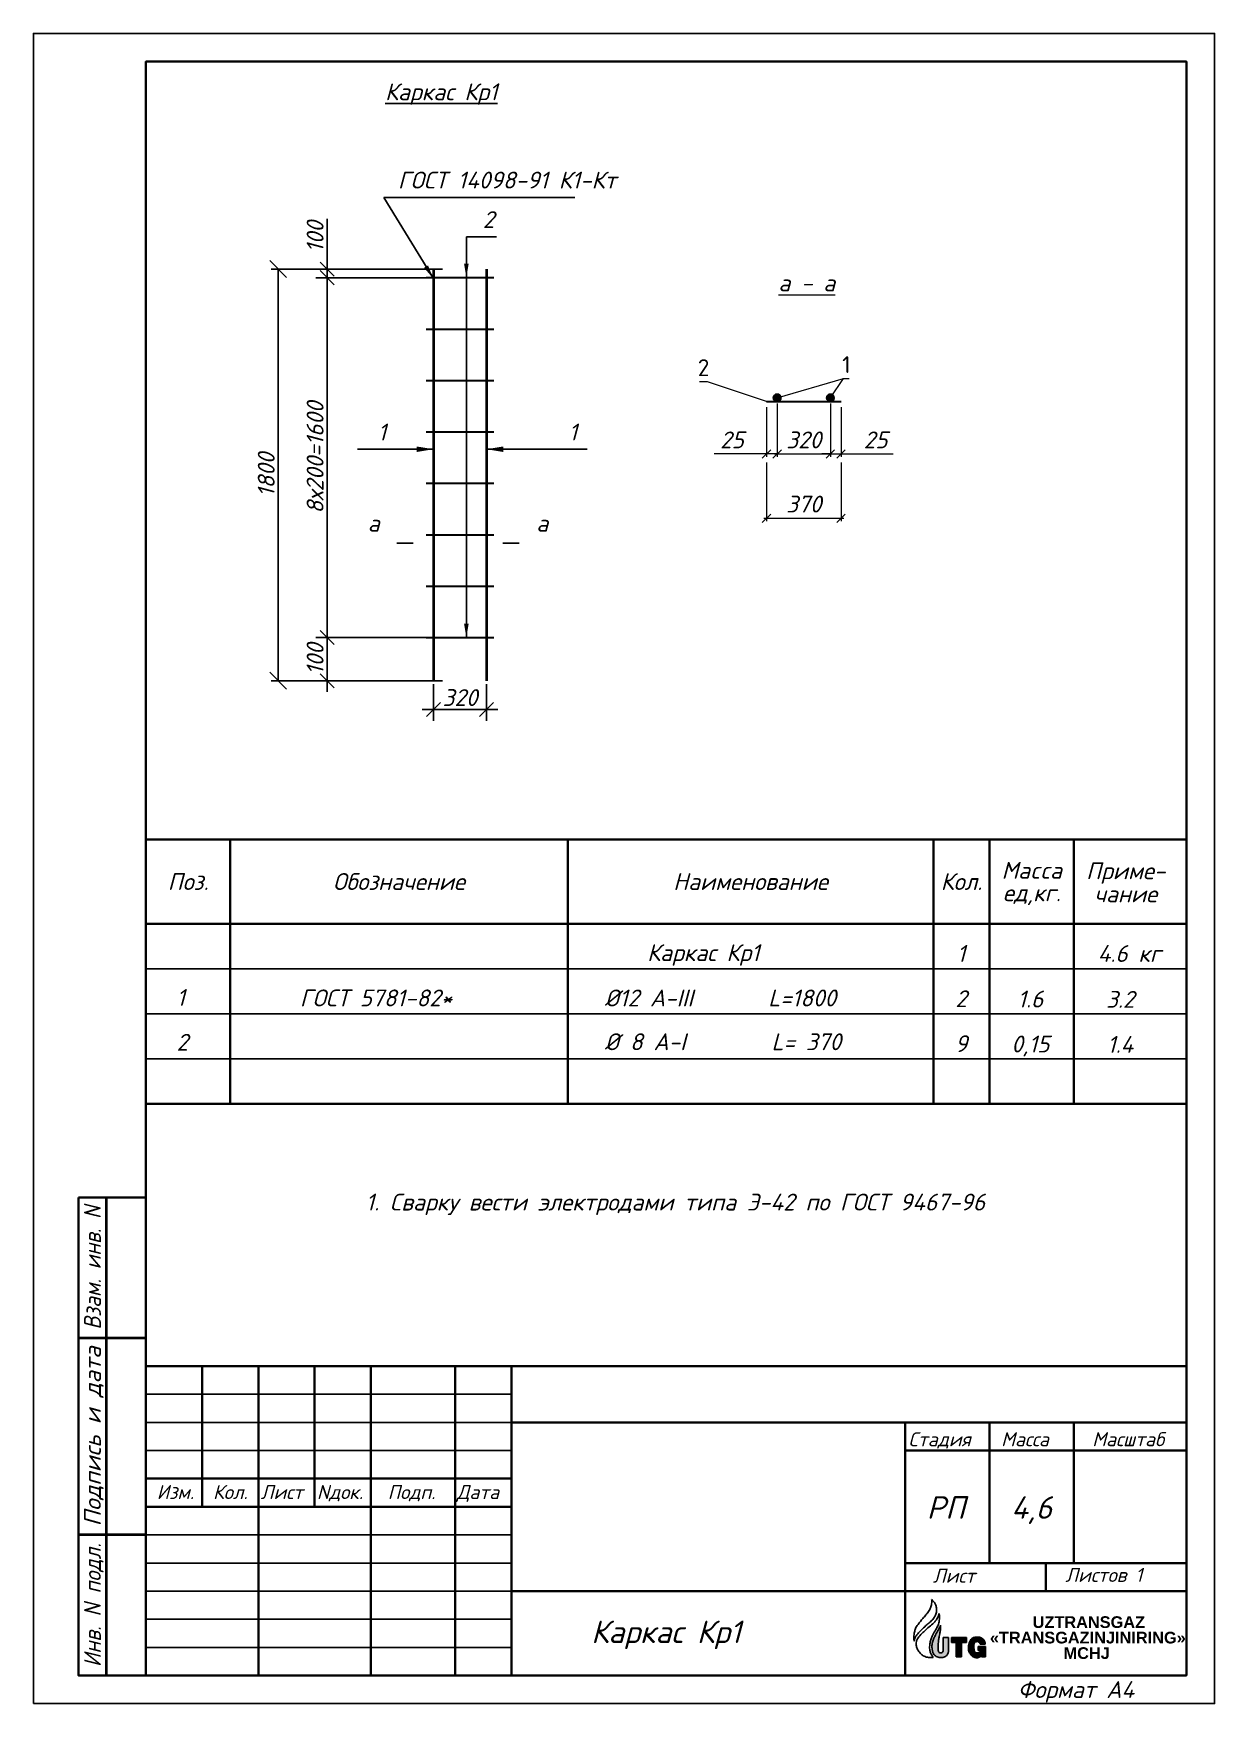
# Model space of a CAD drawing. Extents: x 108150 to 142535, y -18867 to -9422.
# Drawn here: x 139996.3 to 140206.3, y -16848.3 to -16551.3 of the extents above; entities that cross this region are included whole.
import ezdxf
from ezdxf.enums import TextEntityAlignment as Align

# ---------------------------------------------------------------- set-up
doc = ezdxf.new("R2010")
doc.units = 0
doc.header["$MEASUREMENT"] = 0
doc.header["$PDMODE"] = 32
doc.header["$PDSIZE"] = 0.6
doc.layers.add('12321', color=7, linetype='Continuous')
doc.layers.add('PDF2_Text', color=5, linetype='Continuous')
doc.layers.add('Текст', color=2, linetype='Continuous', lineweight=15)
doc.styles.add('ISO_1.0', font='isocpeur.ttf')
doc.styles.add('PDF Arial', font='arial.ttf')
doc.styles.add('Raz100', font='isocpeur.ttf', dxfattribs={"oblique": 15, "height": 3})
doc.styles.add('ГОСТ -3', font='isocpeui.ttf', dxfattribs={"height": 3})
doc.styles.add('ГОСТ2.5', font='isocpeur.ttf', dxfattribs={"oblique": 15, "height": 2.5})
doc.styles.add('ГОСТ3', font='isocpeur.ttf', dxfattribs={"oblique": 15, "height": 3})
doc.dimstyles.new('Fm25-ISO', dxfattribs={"dimtxt": 3, "dimasz": 1.5, "dimexe": 0.5, "dimexo": 1, "dimgap": 1, "dimtad": 1, "dimdec": 1, "dimlfac": 25, "dimtxsty": 'ISO_1.0', "dimblk": 'OBLIQUE', "dimcen": 4, "dimdle": 0.5, "dimclrd": 7, "dimclre": 7, "dimclrt": 256, "dimadec": 0, "dimazin": 0, "dimtfac": 1, "dimtdec": 1, "dimtmove": 0, "dimatfit": 3, "dimfxl": 1.25, "dimlwd": 15, "dimlwe": 15, "dimarcsym": 0})
doc.dimstyles.new('м100', dxfattribs={"dimtxt": 2.5, "dimasz": 2.5, "dimexe": 2, "dimexo": 0.625, "dimtad": 1, "dimdec": 0, "dimlfac": 100, "dimtxsty": 'Standard', "dimblk": 'OBLIQUE', "dimcen": -2.5, "dimdle": 2, "dimadec": 0, "dimazin": 0, "dimtfac": 1, "dimtdec": 0, "dimtmove": 0, "dimatfit": 3, "dimfxl": 1, "dimarcsym": 0})
doc.dimstyles.new('М50', dxfattribs={"dimtxt": 3, "dimasz": 3, "dimexe": 1.25, "dimexo": 0.625, "dimtad": 1, "dimdec": 1, "dimlfac": 50, "dimtxsty": 'ГОСТ3', "dimblk": 'OBLIQUE', "dimcen": 2.5, "dimclrd": 256, "dimclre": 256, "dimclrt": 256, "dimadec": 0, "dimazin": 0, "dimtfac": 1, "dimtdec": 1, "dimtmove": 0, "dimatfit": 3, "dimfxl": 1, "dimlwd": -1, "dimlwe": -1, "dimarcsym": 0})

# ---------------------------------------------------------------- blocks, each defined once
blk = doc.blocks.new('_Oblique')
at = {"color": 0, "linetype": 'ByBlock', "lineweight": -2}
blk.add_line((-0.5, -0.5), (0.5, 0.5), dxfattribs=at)
blk = doc.blocks.new('*D2780')
at = {"ltscale": 20, "transparency": 16777216}
for p, q in [((140069.1, -16593.24), (140038.61, -16593.24)), ((140039.86, -16666.44), (140039.86, -16593.24)), ((140069.1, -16666.44), (140038.61, -16666.44))]:
    blk.add_line(p, q, dxfattribs=at)
at = {"layer": 'Defpoints', "color": 0, "lineweight": 0, "ltscale": 20, "transparency": 16777216}
for p in [(140039.86, -16593.24), (140069.72, -16593.24), (140069.72, -16666.44)]:
    blk.add_point(p, dxfattribs=at)
at = {"ltscale": 20, "transparency": 16777216, "xscale": 3, "yscale": 3, "zscale": 3}
for p, rotation in [((140039.86, -16593.24), 90), ((140039.86, -16666.44), 270)]:
    blk.add_blockref('_Oblique', p, dxfattribs=dict(at, rotation=rotation))
at = {"ltscale": 20, "transparency": 16777216, "insert": (140037.74, -16629.84), "char_height": 3, "attachment_point": 5, "rotation": 90, "style": 'ГОСТ -3'}
blk.add_mtext('1800', dxfattribs=at)
blk = doc.blocks.new('*D2925')
at = {"color": 0, "lineweight": -2, "ltscale": 0.1, "transparency": 16777216}
for p, q in [((140067.46, -16667.06), (140067.46, -16673.56)), ((140076.92, -16667.06), (140076.92, -16673.56)), ((140065.46, -16671.56), (140078.92, -16671.56))]:
    blk.add_line(p, q, dxfattribs=at)
at = {"layer": 'Defpoints', "color": 0, "lineweight": 0, "ltscale": 0.1, "transparency": 16777216}
for p in [(140067.46, -16666.44), (140076.92, -16666.44), (140076.92, -16671.56)]:
    blk.add_point(p, dxfattribs=at)
at = {"color": 0, "lineweight": -2, "ltscale": 0.1, "transparency": 16777216, "xscale": 2.5, "yscale": 2.5, "zscale": 2.5, "rotation": 180}
blk.add_blockref('_Oblique', (140067.46, -16671.56), dxfattribs=at)
at = {"color": 0, "lineweight": -2, "ltscale": 0.1, "transparency": 16777216, "xscale": 2.5, "yscale": 2.5, "zscale": 2.5}
blk.add_blockref('_Oblique', (140076.92, -16671.56), dxfattribs=at)
at = {"color": 0, "ltscale": 0.1, "transparency": 16777216, "insert": (140072.19, -16669.44), "char_height": 3, "attachment_point": 5, "style": 'ГОСТ -3'}
blk.add_mtext('320', dxfattribs=at)
blk = doc.blocks.new('*D2781')
at = {"color": 0, "lineweight": -2, "ltscale": 0.1, "transparency": 16777216}
for p, q in [((140048.56, -16593.24), (140048.56, -16584.29)), ((140067.62, -16593.24), (140046.56, -16593.24)), ((140048.56, -16596.77), (140048.56, -16593.24)), ((140067.62, -16594.77), (140046.56, -16594.77))]:
    blk.add_line(p, q, dxfattribs=at)
at = {"layer": 'Defpoints', "color": 0, "lineweight": 0, "ltscale": 0.1, "transparency": 16777216}
for p in [(140048.56, -16593.24), (140068.24, -16593.24), (140068.24, -16594.77)]:
    blk.add_point(p, dxfattribs=at)
at = {"color": 0, "lineweight": -2, "ltscale": 0.1, "transparency": 16777216, "xscale": 2.5, "yscale": 2.5, "zscale": 2.5}
for p, rotation in [((140048.56, -16593.24), 90), ((140048.56, -16594.77), 270)]:
    blk.add_blockref('_Oblique', p, dxfattribs=dict(at, rotation=rotation))
at = {"color": 0, "ltscale": 0.1, "transparency": 16777216, "insert": (140046.43, -16587.51), "char_height": 3, "attachment_point": 5, "rotation": 90, "style": 'ГОСТ -3'}
blk.add_mtext('100', dxfattribs=at)
blk = doc.blocks.new('*D2782')
at = {"color": 0, "lineweight": -2, "ltscale": 0.1, "transparency": 16777216}
for p, q in [((140048.56, -16592.77), (140048.56, -16660.77)), ((140067.62, -16594.77), (140046.56, -16594.77)), ((140067.62, -16658.77), (140046.56, -16658.77))]:
    blk.add_line(p, q, dxfattribs=at)
at = {"layer": 'Defpoints', "color": 0, "lineweight": 0, "ltscale": 0.1, "transparency": 16777216}
for p in [(140068.24, -16594.77), (140048.56, -16658.77), (140068.24, -16658.77)]:
    blk.add_point(p, dxfattribs=at)
at = {"color": 0, "lineweight": -2, "ltscale": 0.1, "transparency": 16777216, "xscale": 2.5, "yscale": 2.5, "zscale": 2.5}
for p, rotation in [((140048.56, -16594.77), 90), ((140048.56, -16658.77), 270)]:
    blk.add_blockref('_Oblique', p, dxfattribs=dict(at, rotation=rotation))
at = {"color": 0, "ltscale": 0.1, "transparency": 16777216, "insert": (140046.43, -16626.77), "char_height": 3, "attachment_point": 5, "rotation": 90, "style": 'ГОСТ -3'}
blk.add_mtext('8х200=1600', dxfattribs=at)
blk = doc.blocks.new('*D2783')
at = {"color": 0, "lineweight": -2, "transparency": 16777216}
for p, q in [((140048.56, -16656.77), (140048.56, -16668.44)), ((140067.62, -16658.77), (140046.56, -16658.77)), ((140069.1, -16666.44), (140046.56, -16666.44))]:
    blk.add_line(p, q, dxfattribs=at)
at = {"layer": 'Defpoints', "color": 0, "lineweight": 0, "transparency": 16777216}
for p in [(140068.24, -16658.77), (140048.56, -16666.44), (140069.72, -16666.44)]:
    blk.add_point(p, dxfattribs=at)
at = {"color": 0, "lineweight": -2, "transparency": 16777216, "xscale": 2.5, "yscale": 2.5, "zscale": 2.5}
for p, rotation in [((140048.56, -16658.77), 90), ((140048.56, -16666.44), 270)]:
    blk.add_blockref('_Oblique', p, dxfattribs=dict(at, rotation=rotation))
at = {"color": 0, "transparency": 16777216, "insert": (140046.43, -16662.6), "char_height": 3, "attachment_point": 5, "rotation": 90, "style": 'ГОСТ -3'}
blk.add_mtext('100', dxfattribs=at)
blk = doc.blocks.new('*D2926')
at = {"color": 7, "lineweight": 15, "transparency": 16777216}
for p, q in [((140128.58, -16617.14), (140128.58, -16626.62)), ((140126.68, -16617.81), (140126.68, -16626.62)), ((140126.68, -16626.12), (140117.39, -16626.12)), ((140128.58, -16626.12), (140126.68, -16626.12)), ((140128.58, -16626.12), (140130.08, -16626.12))]:
    blk.add_line(p, q, dxfattribs=at)
at = {"layer": 'Defpoints', "color": 0, "lineweight": 0, "transparency": 16777216}
for p in [(140126.68, -16616.81), (140128.58, -16616.14), (140128.58, -16626.12)]:
    blk.add_point(p, dxfattribs=at)
at = {"color": 7, "lineweight": 15, "transparency": 16777216, "xscale": 1.5, "yscale": 1.5, "zscale": 1.5}
blk.add_blockref('_Oblique', (140126.68, -16626.12), dxfattribs=at)
at = {"color": 7, "lineweight": 15, "transparency": 16777216, "xscale": 1.5, "yscale": 1.5, "zscale": 1.5, "rotation": 180}
blk.add_blockref('_Oblique', (140128.58, -16626.12), dxfattribs=at)
at = {"lineweight": 15, "transparency": 16777216, "insert": (140120.54, -16623.62), "char_height": 3, "attachment_point": 5, "style": 'ГОСТ -3'}
blk.add_mtext('25', dxfattribs=at)
blk = doc.blocks.new('*D2927')
at = {"color": 7, "lineweight": 15, "transparency": 16777216}
for p, q in [((140138.04, -16617.14), (140138.04, -16626.62)), ((140139.94, -16617.81), (140139.94, -16626.62)), ((140138.04, -16626.12), (140136.54, -16626.12)), ((140138.04, -16626.12), (140139.94, -16626.12)), ((140139.94, -16626.12), (140149.22, -16626.12))]:
    blk.add_line(p, q, dxfattribs=at)
at = {"layer": 'Defpoints', "color": 0, "lineweight": 0, "transparency": 16777216}
for p in [(140138.04, -16616.14), (140139.94, -16616.81), (140139.94, -16626.12)]:
    blk.add_point(p, dxfattribs=at)
at = {"color": 7, "lineweight": 15, "transparency": 16777216, "xscale": 1.5, "yscale": 1.5, "zscale": 1.5}
blk.add_blockref('_Oblique', (140138.04, -16626.12), dxfattribs=at)
at = {"color": 7, "lineweight": 15, "transparency": 16777216, "xscale": 1.5, "yscale": 1.5, "zscale": 1.5, "rotation": 180}
blk.add_blockref('_Oblique', (140139.94, -16626.12), dxfattribs=at)
at = {"lineweight": 15, "transparency": 16777216, "insert": (140146.08, -16623.62), "char_height": 3, "attachment_point": 5, "style": 'ГОСТ -3'}
blk.add_mtext('25', dxfattribs=at)
blk = doc.blocks.new('*D2784')
at = {"color": 7, "lineweight": 15, "transparency": 16777216}
for p, q in [((140128.58, -16624.37), (140128.58, -16626.62)), ((140138.04, -16624.37), (140138.04, -16626.62)), ((140128.08, -16626.12), (140138.54, -16626.12))]:
    blk.add_line(p, q, dxfattribs=at)
at = {"layer": 'Defpoints', "color": 0, "lineweight": 0, "transparency": 16777216}
for p in [(140128.58, -16623.37), (140138.04, -16623.37), (140138.04, -16626.12)]:
    blk.add_point(p, dxfattribs=at)
at = {"color": 7, "lineweight": 15, "transparency": 16777216, "xscale": 1.5, "yscale": 1.5, "zscale": 1.5, "rotation": 180}
blk.add_blockref('_Oblique', (140128.58, -16626.12), dxfattribs=at)
at = {"color": 7, "lineweight": 15, "transparency": 16777216, "xscale": 1.5, "yscale": 1.5, "zscale": 1.5}
blk.add_blockref('_Oblique', (140138.04, -16626.12), dxfattribs=at)
at = {"lineweight": 15, "transparency": 16777216, "insert": (140133.31, -16623.62), "char_height": 3, "attachment_point": 5, "style": 'ГОСТ -3'}
blk.add_mtext('320', dxfattribs=at)
blk = doc.blocks.new('vcBlockPos')
at = {"color": 0, "linetype": 'ByBlock', "lineweight": -2, "style": 'Raz100'}
blk.add_attdef('ПОЗИЦИЯ', text='', height=2.5, dxfattribs=at).set_placement((0, 0), align=Align.BOTTOM_CENTER)
at = {"color": 0, "linetype": 'ByBlock', "lineweight": -2, "style": 'Raz100', "flags": 1}
blk.add_attdef('КОЛИЧЕСТВО', text='', height=2.5, dxfattribs=at).set_placement((0, 0), align=Align.RIGHT)
at = {"color": 0, "linetype": 'ByBlock', "lineweight": -2, "style": 'Raz100'}
blk.add_attdef('НТЕКСТ', text='', height=2.5, dxfattribs=at).set_placement((0, 0), align=Align.TOP_CENTER)
blk = doc.blocks.new('*D2785')
at = {"color": 7, "lineweight": 15, "transparency": 16777216}
for p, q in [((140126.68, -16627.62), (140126.68, -16638.05)), ((140139.94, -16627.62), (140139.94, -16638.05)), ((140126.18, -16637.55), (140140.44, -16637.55))]:
    blk.add_line(p, q, dxfattribs=at)
at = {"layer": 'Defpoints', "color": 0, "lineweight": 0, "transparency": 16777216}
for p in [(140126.68, -16626.62), (140139.94, -16626.62), (140139.94, -16637.55)]:
    blk.add_point(p, dxfattribs=at)
at = {"color": 7, "lineweight": 15, "transparency": 16777216, "xscale": 1.5, "yscale": 1.5, "zscale": 1.5, "rotation": 180}
blk.add_blockref('_Oblique', (140126.68, -16637.55), dxfattribs=at)
at = {"color": 7, "lineweight": 15, "transparency": 16777216, "xscale": 1.5, "yscale": 1.5, "zscale": 1.5}
blk.add_blockref('_Oblique', (140139.94, -16637.55), dxfattribs=at)
at = {"lineweight": 15, "transparency": 16777216, "insert": (140133.31, -16635.03), "char_height": 3, "attachment_point": 5, "style": 'ГОСТ -3'}
blk.add_mtext('370', dxfattribs=at)

msp = doc.modelspace()

# ---------------------------------------------------------------- hatches: boundary and pattern name
at = {"lineweight": 25}
for points in [[(140129.2565, -16616.1378, 1), (140127.8965, -16616.1378, 1)], [(140138.7195, -16616.1405, 1), (140137.3595, -16616.1405, 1)]]:
    msp.add_hatch(color=7, dxfattribs=at).paths.add_polyline_path(points)
at = {"layer": '12321', "lineweight": 25, "ltscale": 2}
h = msp.add_hatch(color=170, dxfattribs=at)
h.dxf.hatch_style = 1
edge = h.paths.add_edge_path()
edge.add_line((140159.0677, -16836.5667), (140158.1125, -16836.5667))
edge.add_line((140158.1125, -16836.5667), (140158.1125, -16838.7818))
edge.add_spline(control_points=[(140158.1125, -16838.7818), (140158.0996, -16838.8928), (140158.0794, -16839.0664), (140157.9137, -16839.2786), (140157.7011, -16839.3199), (140157.4852, -16839.3342), (140157.3294, -16839.2021), (140157.2367, -16839.0142), (140157.1981, -16838.7895), (140157.2024, -16838.4137), (140157.1851, -16837.9475), (140157.2252, -16837.432), (140157.2858, -16836.9256), (140157.4118, -16836.4451), (140157.4809, -16835.8408), (140157.6451, -16835.1804), (140157.6355, -16834.6603), (140157.6304, -16834.3834)], knot_values=[0, 0, 0, 0, 0.32175029, 0.50372886, 0.7413174, 0.93122956, 1.11213119, 1.29654799, 1.53988838, 1.77020295, 2.39711599, 2.90378622, 3.28253457, 3.88886889, 4.35336348, 5.06194669, 5.86905617, 5.86905617, 5.86905617, 5.86905617], degree=3, periodic=0)
edge.add_spline(control_points=[(140157.6304, -16834.3834), (140157.6207, -16834.4046), (140157.5177, -16834.6284), (140157.2721, -16835.1363), (140156.8672, -16835.8724), (140156.4653, -16836.6462), (140156.1182, -16837.4146), (140156.1055, -16837.9521), (140156.099, -16838.2275)], knot_values=[0, 0, 0, 0, 0.06833028, 0.72117683, 1.65163806, 2.52459263, 3.28438922, 4.0823675, 4.0823675, 4.0823675, 4.0823675], degree=3, periodic=0)
edge.add_spline(control_points=[(140156.099, -16838.2275), (140156.1027, -16838.302), (140156.117, -16838.5864), (140156.1732, -16839.0781), (140156.4393, -16839.6813), (140157.0277, -16840.0638), (140157.7016, -16840.1987), (140158.3649, -16840.0737), (140158.8554, -16839.6816), (140159.0378, -16839.1915), (140159.0596, -16838.886), (140159.0677, -16838.7731)], knot_values=[0, 0, 0, 0, 0.2184505, 0.83381126, 1.44661398, 2.07318585, 2.80467327, 3.4162574, 3.99187545, 4.55748986, 4.88904194, 4.88904194, 4.88904194, 4.88904194], degree=3, periodic=0)
edge.add_line((140159.0677, -16838.7731), (140159.0677, -16836.5667))
h = msp.add_hatch(color=170, dxfattribs=at)
h.dxf.hatch_style = 1
h.paths.add_polyline_path([(140161.3768, -16837.4906), (140162.269, -16837.4906), (140162.269, -16836.5667), (140159.5657, -16836.5667), (140159.5657, -16837.4906), (140160.4047, -16837.4906), (140160.4047, -16840.0477), (140161.3768, -16840.0477)])
h = msp.add_hatch(color=170, dxfattribs=at)
h.dxf.hatch_style = 1
edge = h.paths.add_edge_path()
edge.add_spline(control_points=[(140165.5558, -16837.7794), (140165.5518, -16837.6935), (140165.5436, -16837.5146), (140165.464, -16837.2443), (140165.3229, -16836.9938), (140165.1528, -16836.8301), (140164.9883, -16836.7138), (140164.8424, -16836.6181), (140164.6401, -16836.5621), (140164.4171, -16836.5021), (140164.1085, -16836.5039), (140163.7209, -16836.4868), (140163.2637, -16836.6508), (140162.9206, -16837.0498), (140162.7012, -16837.5077), (140162.5873, -16838.1072), (140162.5683, -16838.66), (140162.6939, -16839.1596), (140162.9015, -16839.497), (140163.1459, -16839.8775), (140163.5178, -16840.0707), (140163.8389, -16840.1614), (140164.0751, -16840.1896), (140164.3127, -16840.1729), (140164.5284, -16840.0883), (140164.7067, -16839.9715), (140164.8286, -16839.892), (140164.8783, -16839.8595)], knot_values=[0, 0, 0, 0, 0.25111067, 0.5227896, 0.81665353, 1.0828984, 1.20521301, 1.40771753, 1.58789185, 1.81639069, 2.08087123, 2.48608788, 2.94981708, 3.44112246, 3.985778, 4.42046793, 5.22027539, 5.58514014, 5.90745935, 6.37746939, 6.88525477, 7.08490717, 7.35582828, 7.57743803, 7.77434882, 8.02634128, 8.20040993, 8.20040993, 8.20040993, 8.20040993], degree=3, periodic=0)
edge.add_line((140164.8783, -16839.8595), (140164.8783, -16840.0407))
edge.add_line((140164.8783, -16840.0407), (140165.6031, -16840.0407))
edge.add_line((140165.6031, -16840.0407), (140165.6031, -16838.1942))
edge.add_line((140165.6031, -16838.1942), (140164.2983, -16838.1942))
edge.add_line((140164.2983, -16838.1942), (140164.2983, -16838.8632))
edge.add_line((140164.2983, -16838.8632), (140164.7029, -16838.8632))
edge.add_spline(control_points=[(140164.7029, -16838.8632), (140164.7073, -16838.9276), (140164.7159, -16839.0561), (140164.6097, -16839.2201), (140164.4314, -16839.3347), (140164.2137, -16839.3274), (140163.9608, -16839.3339), (140163.7201, -16839.1801), (140163.5966, -16838.8892), (140163.5474, -16838.5619), (140163.561, -16838.2051), (140163.5608, -16837.8913), (140163.6048, -16837.624), (140163.7308, -16837.4216), (140163.9649, -16837.2958), (140164.2341, -16837.2903), (140164.4782, -16837.3993), (140164.6423, -16837.5755), (140164.6456, -16837.723), (140164.6468, -16837.7794)], knot_values=[0, 0, 0, 0, 0.18476977, 0.36821541, 0.54027769, 0.78268383, 0.98616211, 1.27703997, 1.54700192, 1.88874392, 2.2406241, 2.58982635, 2.80813824, 3.0254609, 3.2613069, 3.55693344, 3.77661183, 4.03780399, 4.19947695, 4.19947695, 4.19947695, 4.19947695], degree=3, periodic=0)
edge.add_line((140164.6468, -16837.7794), (140165.5558, -16837.7794))

# ---------------------------------------------------------------- linework, layer by layer
at = {"color": 7, "lineweight": 40, "ltscale": 0.1}
for p, q in [((140067.4573, -16593.2358, -754.4947), (140067.4573, -16666.4358, -754.4947)), ((140076.9202, -16593.2358, -754.4947), (140076.9202, -16666.4358, -754.4947))]:
    msp.add_line(p, q, dxfattribs=at)
at = {"color": 7, "lineweight": 30, "ltscale": 0.1}
for p, q in [((140066.1581, -16594.7681, -754.4947), (140078.203, -16594.7681, -754.4947)), ((140066.1581, -16603.9115, -754.4947), (140078.203, -16603.9115, -754.4947)), ((140066.1581, -16613.0543, -754.4947), (140078.203, -16613.0543, -754.4947)), ((140066.1581, -16622.197, -754.4947), (140078.203, -16622.197, -754.4947)), ((140066.1581, -16631.3398, -754.4947), (140078.203, -16631.3398, -754.4947)), ((140066.1581, -16640.4825, -754.4947), (140078.203, -16640.4825, -754.4947)), ((140066.1581, -16649.6253, -754.4947), (140078.203, -16649.6253, -754.4947)), ((140066.1581, -16658.7681, -754.4947), (140078.203, -16658.7681, -754.4947))]:
    msp.add_line(p, q, dxfattribs=at)
at = {"color": 7, "lineweight": 15}
for p, q in [((140116.1982, -16613.2716, -754.4947), (140114.7982, -16613.2716, -754.4947)), ((140126.678, -16616.808, -754.4947), (140116.1982, -16613.2716, -754.4947)), ((140128.5765, -16616.1378, -754.4947), (140140.3904, -16612.7252, -754.4947)), ((140138.0395, -16616.1405, -754.4947), (140140.3904, -16612.7252, -754.4947)), ((140140.3904, -16612.7252, -754.4947), (140141.3904, -16612.7252, -754.4947))]:
    msp.add_line(p, q, dxfattribs=at)
at = {"color": 7, "lineweight": 30}
msp.add_line((140126.678, -16616.808, -754.4947), (140139.938, -16616.808, -754.4947), dxfattribs=at)
at = {"color": 7, "lineweight": 25}
for p, q in [((140016.3475, -16694.6533, -754.4947), (140016.3475, -16709.6533, -754.4947)), ((140016.3475, -16717.6533, -754.4947), (140201.3475, -16717.6533, -754.4947)), ((140181.3475, -16725.6533, -754.4947), (140201.3475, -16725.6533, -754.4947)), ((140016.3475, -16733.6533, -754.4947), (140201.3475, -16733.6533, -754.4947)), ((140016.3475, -16733.6533, -754.4947), (140201.3475, -16733.6533, -754.4947)), ((140016.3475, -16788.334, -754.4947), (140016.3475, -16843.334, -754.4947)), ((140081.3475, -16793.334, -754.4947), (140016.3475, -16793.334, -754.4947)), ((140081.3475, -16798.334, -754.4947), (140016.3475, -16798.334, -754.4947)), ((140081.3475, -16803.334, -754.4947), (140016.3475, -16803.334, -754.4947)), ((140081.3475, -16838.334, -754.4947), (140016.3475, -16838.334, -754.4947))]:
    msp.add_line(p, q, dxfattribs=at)
at = {"color": 7, "lineweight": 35}
for p, q in [((140016.3475, -16694.6533, -754.4947), (140201.3475, -16694.6533, -754.4947)), ((140031.3475, -16694.6533, -754.4947), (140031.3475, -16709.6533, -754.4947)), ((140091.3475, -16694.6533, -754.4947), (140091.3475, -16709.6533, -754.4947)), ((140156.3475, -16694.6533, -754.4947), (140156.3475, -16709.6533, -754.4947)), ((140166.3475, -16694.6533, -754.4947), (140166.3475, -16709.6533, -754.4947)), ((140181.3475, -16694.6533, -754.4947), (140181.3475, -16709.6533, -754.4947)), ((140016.3475, -16709.6533, -754.4947), (140201.3475, -16709.6533, -754.4947)), ((140031.3475, -16709.6533, -754.4947), (140031.3475, -16741.6533, -754.4947)), ((140091.3475, -16709.6533, -754.4947), (140091.3475, -16741.6533, -754.4947)), ((140156.3475, -16709.6533, -754.4947), (140156.3475, -16741.6533, -754.4947)), ((140166.3475, -16709.6533, -754.4947), (140166.3475, -16741.6533, -754.4947)), ((140181.3475, -16709.6533, -754.4947), (140181.3475, -16741.6533, -754.4947)), ((140016.3475, -16741.6533, -754.4947), (140201.3475, -16741.6533, -754.4947)), ((140201.3475, -16788.334, -754.4947), (140016.3475, -16788.334, -754.4947)), ((140026.3475, -16788.334, -754.4947), (140026.3475, -16813.334, -754.4947)), ((140036.3475, -16788.334, -754.4947), (140036.3475, -16843.334, -754.4947)), ((140046.3475, -16788.334, -754.4947), (140046.3475, -16813.334, -754.4947)), ((140056.3475, -16788.334, -754.4947), (140056.3475, -16843.334, -754.4947)), ((140071.3475, -16788.334, -754.4947), (140071.3475, -16843.334, -754.4947)), ((140081.3475, -16788.334, -754.4947), (140081.3475, -16843.334, -754.4947)), ((140201.3475, -16798.334, -754.4947), (140081.3475, -16798.334, -754.4947)), ((140151.3475, -16798.334, -754.4947), (140151.3475, -16843.334, -754.4947)), ((140166.3475, -16798.334, -754.4947), (140166.3475, -16823.334, -754.4947)), ((140181.3475, -16798.334, -754.4947), (140181.3475, -16823.334, -754.4947)), ((140201.3475, -16803.334, -754.4947), (140151.3475, -16803.334, -754.4947)), ((140081.3475, -16808.334, -754.4947), (140016.3475, -16808.334, -754.4947)), ((140081.3475, -16813.334, -754.4947), (140016.3475, -16813.334, -754.4947)), ((140201.3475, -16823.334, -754.4947), (140151.3475, -16823.334, -754.4947)), ((140176.3475, -16823.334, -754.4947), (140176.3475, -16828.334, -754.4947)), ((140151.3475, -16828.334, -754.4947), (140081.3475, -16828.334, -754.4947)), ((140201.3475, -16828.334, -754.4947), (140151.3475, -16828.334, -754.4947))]:
    msp.add_line(p, q, dxfattribs=at)
at = {"color": 7}
msp.add_line((140016.3475, -16725.6533, -754.4947), (140181.3475, -16725.6533, -754.4947), dxfattribs=at)
at = {"color": 7, "ltscale": 20}
for p, q in [((140016.3475, -16758.334, -754.4947), (140004.3475, -16758.334, -754.4947)), ((140004.3475, -16843.334, -754.4947), (140004.3475, -16758.334, -754.4947)), ((140016.3475, -16843.334, -754.4947), (140004.3475, -16843.334, -754.4947))]:
    msp.add_line(p, q, dxfattribs=at)
at = {"color": 7, "lineweight": 40}
for p, q in [((140009.3475, -16843.334, -754.4947), (140009.3475, -16758.334, -754.4947)), ((140016.3475, -16783.334, -754.4947), (140004.3475, -16783.334, -754.4947)), ((140016.3475, -16818.334, -754.4947), (140004.3475, -16818.334, -754.4947))]:
    msp.add_line(p, q, dxfattribs=at)
at = {"color": 7, "linetype": 'Continuous', "lineweight": 25}
for p, q in [((140201.3475, -16798.334, -754.4947), (140151.3475, -16798.334, -754.4947)), ((140081.3475, -16818.334, -754.4947), (140016.3475, -16818.334, -754.4947)), ((140081.3475, -16823.334, -754.4947), (140016.3475, -16823.334, -754.4947)), ((140081.3475, -16828.334, -754.4947), (140016.3475, -16828.334, -754.4947)), ((140081.3475, -16833.334, -754.4947), (140016.3475, -16833.334, -754.4947))]:
    msp.add_line(p, q, dxfattribs=at)
at = {"color": 7, "lineweight": 25, "ltscale": 20, "elevation": -754.4947}
msp.add_lwpolyline([(139996.3475, -16848.334), (140206.3475, -16848.334), (140206.3475, -16551.334), (139996.3475, -16551.334)], close=True, dxfattribs=at)
at = {"color": 7, "lineweight": 35, "ltscale": 20, "elevation": -754.4947}
msp.add_lwpolyline([(140016.3475, -16843.334), (140201.3475, -16843.334), (140201.3475, -16556.334), (140016.3475, -16556.334)], close=True, dxfattribs=at)
at = {"color": 7, "lineweight": 15, "elevation": -754.4947}
for points in [[(140063.9015, -16641.9917, 0.3, 0.3, 0), (140060.9015, -16641.9917, 0.3, 0.3, 0), (140061.9015, -16641.9917, 0, 0.4, 0), (140061.9015, -16638.9917, 0, 0, 0), (140061.9015, -16635.9917, 0, 0, 0)], [(140079.7581, -16641.9917, 0.3, 0.3, 0), (140082.7581, -16641.9917, 0.3, 0.3, 0), (140081.7581, -16641.9917, 0, 0.4, 0), (140081.7581, -16638.9917, 0, 0, 0), (140081.7581, -16635.9917, 0, 0, 0)]]:
    msp.add_lwpolyline(points, format="xyseb", dxfattribs=at)
at = {"color": 7, "lineweight": 35, "elevation": -754.4947}
msp.add_lwpolyline([(140004.3475, -16758.334), (140016.3475, -16758.334), (140016.3475, -16843.334), (140004.3475, -16843.334)], close=True, dxfattribs=at)
at = {"color": 7, "lineweight": 35, "ltscale": 0.5, "elevation": -754.4947}
msp.add_lwpolyline([(140201.3475, -16788.334), (140016.3475, -16788.334), (140016.3475, -16843.334), (140201.3475, -16843.334)], close=True, dxfattribs=at)
at = {"color": 7, "lineweight": 25}
for centre in [(140128.5765, -16616.1378, -754.4947), (140138.0395, -16616.1405, -754.4947)]:
    msp.add_circle(centre, 0.68, dxfattribs=at)
at = {"layer": '12321', "color": 170, "lineweight": 25, "ltscale": 2}
for p, q in [((140158.1125, -16836.5667, -754.4947), (140159.0677, -16836.5667, -754.4947)), ((140158.1125, -16836.5667, -754.4947), (140158.1125, -16838.7818, -754.4947)), ((140159.0677, -16836.5667, -754.4947), (140159.0677, -16838.7731, -754.4947)), ((140159.5657, -16836.5667, -754.4947), (140162.269, -16836.5667, -754.4947)), ((140159.5657, -16836.5667, -754.4947), (140159.5657, -16837.4906, -754.4947)), ((140162.269, -16836.5667, -754.4947), (140162.269, -16837.4906, -754.4947)), ((140160.4047, -16837.4906, -754.4947), (140159.5657, -16837.4906, -754.4947)), ((140160.4047, -16840.0477, -754.4947), (140160.4047, -16837.4906, -754.4947)), ((140162.269, -16837.4906, -754.4947), (140161.3768, -16837.4906, -754.4947)), ((140161.3768, -16837.4906, -754.4947), (140161.3768, -16840.0477, -754.4947)), ((140164.2983, -16838.1942, -754.4947), (140165.6031, -16838.1942, -754.4947)), ((140164.2983, -16838.1942, -754.4947), (140164.2983, -16838.8632, -754.4947)), ((140164.2983, -16838.8632, -754.4947), (140164.7029, -16838.8632, -754.4947)), ((140165.5558, -16837.7794, -754.4947), (140164.6468, -16837.7794, -754.4947)), ((140164.8783, -16840.0407, -754.4947), (140164.8783, -16839.8595, -754.4947)), ((140165.6031, -16838.1942, -754.4947), (140165.6031, -16840.0407, -754.4947)), ((140161.3768, -16840.0477, -754.4947), (140160.4047, -16840.0477, -754.4947)), ((140165.6031, -16840.0407, -754.4947), (140164.8783, -16840.0407, -754.4947))]:
    msp.add_line(p, q, dxfattribs=at)
at = {"layer": '12321', "color": 150, "lineweight": 25, "ltscale": 2}
for points in [[(140152.9472, -16837.2282, -754.4947), (140152.8814, -16836.4745, -754.4947), (140153.003, -16835.6167, -754.4947), (140153.1517, -16834.9885, -754.4947), (140153.6248, -16834.2455, -754.4947), (140154.4633, -16833.2099, -754.4947), (140155.0311, -16832.5539, -754.4947), (140155.3825, -16832.1148, -754.4947), (140155.619, -16831.7636, -754.4947), (140155.9135, -16831.1127, -754.4947), (140155.9937, -16830.8002, -754.4947), (140156.0522, -16830.3484, -754.4947), (140156.0571, -16830.0056, -754.4947), (140156.0433, -16829.822, -754.4947)], [(140152.9472, -16837.2282, -754.4947), (140153.1165, -16836.5979, -754.4947), (140153.4339, -16836.0987, -754.4947), (140153.9756, -16835.4727, -754.4947), (140154.8173, -16834.6584, -754.4947), (140155.3791, -16834.1578, -754.4947), (140155.9747, -16833.6369, -754.4947), (140156.4954, -16833.0332, -754.4947), (140156.767, -16832.4451, -754.4947), (140156.8836, -16832.0595, -754.4947), (140156.906, -16831.2823, -754.4947), (140156.7196, -16830.7212, -754.4947), (140156.4398, -16830.2512, -754.4947), (140156.1794, -16829.9814, -754.4947), (140156.0433, -16829.822, -754.4947)]]:
    msp.add_spline(points, degree=3, dxfattribs=at)
at = {"layer": '12321', "color": 82, "lineweight": 25, "ltscale": 2, "true_color": 0x41c20a}
for points in [[(140156.3352, -16840.1394, -754.4947), (140155.4767, -16840.1426, -754.4947), (140154.7177, -16839.9012, -754.4947), (140154.1166, -16839.4906, -754.4947), (140153.6372, -16838.8846, -754.4947), (140153.5396, -16838.7026, -754.4947), (140153.3363, -16838.1054, -754.4947), (140153.3114, -16837.504, -754.4947), (140153.4384, -16837.0386, -754.4947), (140153.932, -16836.2593, -754.4947), (140154.6644, -16835.5437, -754.4947), (140155.617, -16834.6626, -754.4947), (140156.4337, -16833.9594, -754.4947), (140156.7763, -16833.5632, -754.4947), (140157.1714, -16832.9475, -754.4947), (140157.2818, -16832.6263, -754.4947), (140157.3454, -16832.3281, -754.4947)], [(140156.3352, -16840.1394, -754.4947), (140155.854, -16839.333, -754.4947), (140155.7048, -16838.703, -754.4947), (140155.7386, -16837.7339, -754.4947), (140155.901, -16836.9819, -754.4947), (140156.1185, -16836.3653, -754.4947), (140156.6601, -16835.4087, -754.4947), (140156.9522, -16834.8599, -754.4947), (140157.2691, -16834.1884, -754.4947), (140157.3703, -16833.8046, -754.4947), (140157.4307, -16833.335, -754.4947), (140157.4546, -16832.93, -754.4947), (140157.4271, -16832.6037, -754.4947), (140157.3454, -16832.3281, -754.4947)]]:
    msp.add_spline(points, degree=3, dxfattribs=at)
at = {"layer": '12321', "color": 170, "lineweight": 25, "ltscale": 2}
for points in [[(140156.099, -16838.2275, -754.4947), (140156.1736, -16837.4132, -754.4947), (140156.4541, -16836.687, -754.4947), (140156.8616, -16835.8907, -754.4947), (140157.309, -16835.0488, -754.4947), (140157.6011, -16834.447, -754.4947), (140157.6304, -16834.3834, -754.4947)], [(140158.1125, -16838.7818, -754.4947), (140158.0361, -16839.1026, -754.4947), (140157.9163, -16839.2454, -754.4947), (140157.6837, -16839.3173, -754.4947), (140157.4893, -16839.309, -754.4947), (140157.3419, -16839.1966, -754.4947), (140157.2531, -16839.0298, -754.4947), (140157.2052, -16838.7851, -754.4947), (140157.1998, -16838.5491, -754.4947), (140157.1972, -16837.9068, -754.4947), (140157.2327, -16837.3888, -754.4947), (140157.2833, -16837.004, -754.4947), (140157.4076, -16836.3953, -754.4947), (140157.4795, -16835.9248, -754.4947), (140157.6073, -16835.2101, -754.4947), (140157.6304, -16834.3834, -754.4947)], [(140165.5558, -16837.7794, -754.4947), (140165.534, -16837.523, -754.4947), (140165.4567, -16837.2556, -754.4947), (140165.3059, -16836.9949, -754.4947), (140165.1116, -16836.8034, -754.4947), (140165.0101, -16836.7299, -754.4947), (140164.8315, -16836.6244, -754.4947), (140164.6561, -16836.5667, -754.4947), (140164.4277, -16836.5149, -754.4947), (140164.157, -16836.5018, -754.4947), (140163.742, -16836.5133, -754.4947), (140163.2971, -16836.6803, -754.4947), (140162.9514, -16837.0462, -754.4947), (140162.7106, -16837.5497, -754.4947), (140162.6187, -16837.9855, -754.4947), (140162.6161, -16838.805, -754.4947), (140162.7159, -16839.1653, -754.4947), (140162.8761, -16839.4541, -754.4947), (140163.1677, -16839.8374, -754.4947), (140163.6196, -16840.0953, -754.4947), (140163.8166, -16840.1504, -754.4947), (140164.0925, -16840.1819, -754.4947), (140164.3185, -16840.1603, -754.4947), (140164.5076, -16840.0899, -754.4947), (140164.729, -16839.957, -754.4947), (140164.8783, -16839.8595, -754.4947)], [(140159.0677, -16838.7731, -754.4947), (140159.0313, -16839.1109, -754.4947), (140158.8129, -16839.6477, -754.4947), (140158.3566, -16840.0214, -754.4947), (140157.744, -16840.1537, -754.4947), (140157.009, -16840.0071, -754.4947), (140156.4843, -16839.6371, -754.4947), (140156.2055, -16839.0745, -754.4947), (140156.1114, -16838.451, -754.4947), (140156.099, -16838.2275, -754.4947)], [(140164.6468, -16837.7794, -754.4947), (140164.6278, -16837.6148, -754.4947), (140164.4592, -16837.4069, -754.4947), (140164.2538, -16837.3148, -754.4947), (140163.951, -16837.3227, -754.4947), (140163.7404, -16837.4411, -754.4947), (140163.6192, -16837.628, -754.4947), (140163.5729, -16837.8468, -754.4947), (140163.5587, -16838.2043, -754.4947), (140163.5587, -16838.5649, -754.4947), (140163.6166, -16838.9102, -754.4947), (140163.7404, -16839.1576, -754.4947), (140163.9932, -16839.3155, -754.4947), (140164.2012, -16839.3296, -754.4947), (140164.4485, -16839.3067, -754.4947), (140164.5979, -16839.213, -754.4947), (140164.6955, -16839.0524, -754.4947), (140164.7029, -16838.8632, -754.4947)]]:
    msp.add_spline(points, degree=3, dxfattribs=at)

# ---------------------------------------------------------------- block references
at = {"color": 7, "lineweight": 15}
ref = msp.add_blockref('vcBlockPos', (140115.4982, -16613.2716, -754.4947), dxfattribs=dict(at, xscale=-1))
ref.add_attrib('ПОЗИЦИЯ', '2', dxfattribs={"color": 0, "linetype": 'ByBlock', "lineweight": -2, "height": 3, "style": 'ISO_1.0'}).set_placement((140115.4982, -16612.2716, -754.4947), align=Align.CENTER)
ref = msp.add_blockref('vcBlockPos', (140140.8904, -16612.7252, -754.4947), dxfattribs=at)
ref.add_attrib('ПОЗИЦИЯ', '1', dxfattribs={"color": 0, "linetype": 'ByBlock', "lineweight": -2, "height": 3, "style": 'ISO_1.0'}).set_placement((140140.8904, -16611.7252, -754.4947), align=Align.CENTER)

# ---------------------------------------------------------------- texts
at = {"color": 7, "style": 'ГОСТ -3'}
for s, p in [('%%UКаркас Кр1', (140068.857, -16561.7196, -754.4947)), ('Каркас Кр1', (140115.4553, -16714.8025, -754.4947)), ('1', (140161.2874, -16714.9332, -754.4947)), ('4.6 кг', (140191.1914, -16714.9465, -754.4947)), ('2', (140161.2874, -16722.9887, -754.4947)), ('1.6', (140173.5958, -16723.045, -754.4947)), ('3.2', (140189.5704, -16723.1013, -754.4947)), ('9', (140161.2874, -16730.9887, -754.4947)), ('0,15', (140173.5958, -16731.045, -754.4947)), ('1.4', (140189.5704, -16731.1013, -754.4947))]:
    msp.add_text(s, height=3, dxfattribs=at).set_placement(p, align=Align.MIDDLE_CENTER)
at = {"color": 7, "linetype": 'Continuous', "lineweight": 25, "style": 'ГОСТ -3'}
for s, height, p in [('ГОСТ 14098-91 К1-Кт', 3, (140061.1488, -16578.9178, -754.4947)), ('2', 3, (140076.2393, -16585.9446, -754.4947)), ('1', 3, (140057.5736, -16623.7103, -754.4947)), ('1', 3, (140091.5221, -16623.7103, -754.4947)), ('Стадия', 2.5, (140151.9218, -16802.5809, -754.4947)), ('Масса', 2.5, (140168.3951, -16802.5729, -754.4947)), ('Масштаб', 2.5, (140184.5948, -16802.5662, -754.4947)), ('Изм.', 2.5, (140018.2765, -16811.9624, -1410.9243)), ('Кол.', 2.5, (140028.2765, -16811.9624, -1410.9243)), ('Лист', 2.5, (140036.7565, -16811.9624, -1410.9243)), ('Nдок.', 2.5, (140046.7565, -16811.9624, -1410.9243)), ('Подп.', 2.5, (140059.3406, -16811.9624, -1410.9243)), ('Дата', 2.5, (140071.6044, -16811.9624, -1410.9243)), ('Лист', 2.5, (140156.2613, -16826.8357, -754.4947)), ('Листов 1 ', 2.5, (140179.8076, -16826.7014, -754.4947))]:
    msp.add_text(s, height=height, dxfattribs=at).set_placement(p)
at = {"color": 7, "lineweight": 15, "style": 'ГОСТ -3'}
msp.add_text('%%uа - а', height=3, dxfattribs=at).set_placement((140133.8396, -16597.2027, -754.4947), align=Align.CENTER)
msp.add_text('а', height=3, dxfattribs=at).set_placement((140057.9015, -16639.9397, -754.4947), align=Align.RIGHT)
msp.add_text('а', height=3, dxfattribs=at).set_placement((140085.7581, -16639.9397, -754.4947))
at = {"color": 7, "lineweight": 25, "style": 'ГОСТ -3'}
for s, p in [('Macca', (140173.8475, -16700.1533, -754.4947)), ('Приме-', (140190.55, -16700.2453, -754.4947)), ('Поз.', (140023.8475, -16702.1533, -754.4947)), ('Обозначение', (140061.3475, -16702.1533, -754.4947)), ('Наименование', (140123.8475, -16702.1533, -754.4947)), ('Кол.', (140161.3475, -16702.1533, -754.4947)), ('ед,кг.', (140173.8475, -16704.1533, -754.4947)), ('чание', (140190.55, -16704.3483, -754.4947))]:
    msp.add_text(s, height=3, dxfattribs=at).set_placement(p, align=Align.MIDDLE_CENTER)
at = {"color": 7, "linetype": 'Continuous', "style": 'ГОСТ -3'}
for s, p in [('1', (140021.7917, -16724.2561, -754.4947)), ('ГОСТ 5781-82*', (140043.7228, -16724.3511, -754.4947)), ('%%C12 А-III       L=1800', (140097.8982, -16724.3586, -754.4947)), ('2', (140021.7917, -16732.2363, -754.4947)), ('%%C 8 А-I        L= 370', (140097.8982, -16732.1464, -754.4947))]:
    msp.add_text(s, height=3, dxfattribs=at).set_placement(p)
at = {"color": 7, "ltscale": 20, "style": 'ГОСТ -3'}
for s, width, p, p2 in [('Взам. инв. N', 0.897376, (140008.3475, -16781.834, -754.4947), (140008.3475, -16759.834, -754.4947)), ('Подпись и дата', 1.030143, (140008.3475, -16816.834, -754.4947), (140008.3475, -16784.834, -754.4947)), ('Инв. N подл.', 0.931934, (140008.3475, -16841.834, -754.4947), (140008.3475, -16819.834, -754.4947))]:
    msp.add_text(s, height=3, rotation=90, dxfattribs=dict(at, width=width)).set_placement(p, p2, align=Align.FIT)
at = {"color": 7, "ltscale": 0.3, "style": 'ГОСТ -3'}
msp.add_text('1. Сварку вести электродами типа Э-42 по ГОСТ 9467-96', height=3, dxfattribs=at).set_placement((140055.4235, -16760.6529, -754.4947))
at = {"color": 7, "ltscale": 20, "style": 'ГОСТ -3'}
msp.add_text('Формат A4', height=3, dxfattribs=at).set_placement((140171.3475, -16847.334, -754.4947))
at = {"layer": 'PDF2_Text', "lineweight": 25, "char_height": 2.07708, "attachment_point": 7, "style": 'PDF Arial'}
for s, insert in [('{\\fArial|b1|i0|c204|p34;UZTRANSGAZ}', (140173.996, -16834.9105, -754.4947)), ('{\\fArial|b1|i0|c204|p34;«TRANSGAZINJINIRING»}', (140166.3977, -16837.6662, -754.4947)), ('{\\fArial|b1|i0|c204|p34;MCHJ}', (140179.4953, -16840.4219, -754.4947))]:
    msp.add_mtext(s, dxfattribs=dict(at, insert=insert))
at = {"layer": 'Текст', "color": 2, "char_height": 4, "width": 8.161037, "attachment_point": 1, "style": 'ГОСТ2.5'}
for s, insert in [('РП', (140155.1686, -16811.4655, -754.4947)), ('4,6', (140170.1686, -16811.4655, -754.4947))]:
    msp.add_mtext(s, dxfattribs=dict(at, insert=insert))
at = {"layer": 'Текст', "insert": (140095.5069, -16833.5689, -754.4947), "char_height": 4, "width": 60.415662, "attachment_point": 1, "style": 'ГОСТ2.5'}
msp.add_mtext('Каркас Кр1', dxfattribs=at)

# ---------------------------------------------------------------- dimensions: what is measured, and where the dimension line sits
at = {"color": 7, "ltscale": 0.1}
for base, p2, text, picture, middle in [((140048.5583, -16593.2358, -754.4947), (140068.2439, -16593.2358, -754.4947), '100', '*D2781', (140046.4333, -16587.5131, -754.4947)), ((140048.5583, -16658.7681, -754.4947), (140068.2439, -16658.7681, -754.4947), '8х200=1600', '*D2782', (140046.4333, -16626.7681, -754.4947))]:
    dim = msp.add_linear_dim(base=base, p1=(140068.2439, -16594.7681, -754.4947), p2=p2, angle=90, text=text, dimstyle='м100', override={"dimtxsty": 'ГОСТ -3'}, dxfattribs=at)
    dim.commit()
    dim.dimension.update_dxf_attribs({"geometry": picture, "text_midpoint": middle})
at = {"color": 7, "ltscale": 20}
dim = msp.add_linear_dim(base=(140039.8614, -16593.2358, -754.4947), p1=(140069.7202, -16666.4358, -754.4947), p2=(140069.7202, -16593.2358, -754.4947), angle=90, text='1800', dimstyle='М50', override={"dimtxsty": 'ГОСТ -3'}, dxfattribs=at)
dim.commit()
dim.dimension.update_dxf_attribs({"geometry": '*D2780', "text_midpoint": (140037.7364, -16629.8358, -754.4947)})
at = {"color": 7, "lineweight": 15}
for base, p1, p2, text, picture, middle in [((140128.5765, -16626.1192, -754.4947), (140126.678, -16616.808, -754.4947), (140128.5765, -16616.1378, -754.4947), '25', '*D2926', (140120.536, -16626.1192, -754.4947)), ((140138.0395, -16626.1192, -754.4947), (140128.5765, -16623.3703, -754.4947), (140138.0395, -16623.3703, -754.4947), '320', '*D2784', (140133.308, -16626.1192, -754.4947))]:
    dim = msp.add_linear_dim(base=base, p1=p1, p2=p2, text=text, dimstyle='Fm25-ISO', override={"dimtxsty": 'ГОСТ -3'}, dxfattribs=at)
    dim.commit()
    dim.dimension.update_dxf_attribs({"geometry": picture, "text_midpoint": middle, "dimtype": 160})
for base, p1, p2, text, picture, middle in [((140139.938, -16626.1192, -754.4947), (140138.0395, -16616.1405, -754.4947), (140139.938, -16616.808, -754.4947), '25', '*D2927', (140146.0801, -16623.6192, -754.4947)), ((140139.938, -16637.5509, -754.4947), (140126.678, -16626.6192, -754.4947), (140139.938, -16626.6192, -754.4947), '370', '*D2785', (140133.308, -16635.0316, -754.4947))]:
    dim = msp.add_linear_dim(base=base, p1=p1, p2=p2, text=text, dimstyle='Fm25-ISO', override={"dimtxsty": 'ГОСТ -3'}, dxfattribs=at)
    dim.commit()
    dim.dimension.update_dxf_attribs({"geometry": picture, "text_midpoint": middle})
at = {"color": 7}
dim = msp.add_linear_dim(base=(140048.5583, -16666.4358, -754.4947), p1=(140068.2439, -16658.7681, -754.4947), p2=(140069.7202, -16666.4358, -754.4947), angle=90, text='100', dimstyle='м100', override={"dimtxsty": 'ГОСТ -3', "dimtmove": 1, "dimarcsym": 1}, dxfattribs=at)
dim.commit()
dim.dimension.update_dxf_attribs({"geometry": '*D2783', "text_midpoint": (140046.4333, -16662.6019, -754.4947)})
at = {"color": 7, "ltscale": 0.1}
dim = msp.add_linear_dim(base=(140076.9202, -16671.5619, -754.4947), p1=(140067.4573, -16666.4358, -754.4947), p2=(140076.9202, -16666.4358, -754.4947), text='320', dimstyle='м100', override={"dimtxsty": 'ГОСТ -3'}, dxfattribs=at)
dim.commit()
dim.dimension.update_dxf_attribs({"geometry": '*D2925', "text_midpoint": (140072.1888, -16669.4369, -754.4947)})

# ---------------------------------------------------------------- leaders
for points in [[(140067.4573, -16594.9384, -754.4947), (140058.6212, -16580.4847, -754.4947), (140092.6167, -16580.4847, -754.4947)], [(140073.3202, -16658.7681, -754.4947), (140073.3202, -16587.5114, -754.4947), (140078.6944, -16587.5114, -754.4947)], [(140073.3202, -16594.7681, -754.4947), (140073.3202, -16587.5114, -754.4947)]]:
    msp.add_leader(points, dimstyle='м100', override={"dimgap": 0.2, "dimtad": 0, "dimtxsty": 'ГОСТ -3'}, dxfattribs=at)
at = {"color": 7, "ltscale": 20}
for points in [[(140067.4573, -16625.2771, -754.4947), (140053.9525, -16625.2771, -754.4947)], [(140076.9202, -16625.2771, -754.4947), (140094.8035, -16625.2771, -754.4947)]]:
    msp.add_leader(points, dimstyle='М50', override={"dimgap": 0.625, "dimtad": 0, "dimtxsty": 'ГОСТ -3'}, dxfattribs=at)

doc.saveas('drawing.dxf')
